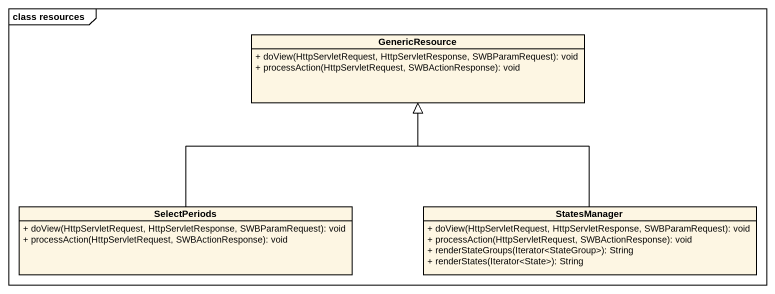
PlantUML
@startuml
mainframe class resources
hide circle
hide empty members
skinparam classAttributeIconSize 0
class GenericResource {
  + doView(HttpServletRequest, HttpServletResponse, SWBParamRequest): void
  + processAction(HttpServletRequest, SWBActionResponse): void
}
class SelectPeriods {
  + doView(HttpServletRequest, HttpServletResponse, SWBParamRequest): void
  + processAction(HttpServletRequest, SWBActionResponse): void
}
class StatesManager {
  + doView(HttpServletRequest, HttpServletResponse, SWBParamRequest): void
  + processAction(HttpServletRequest, SWBActionResponse): void
  + renderStateGroups(Iterator<StateGroup>): String
  + renderStates(Iterator<State>): String
}
SelectPeriods -up-|> GenericResource
StatesManager -up-|> GenericResource
@enduml
